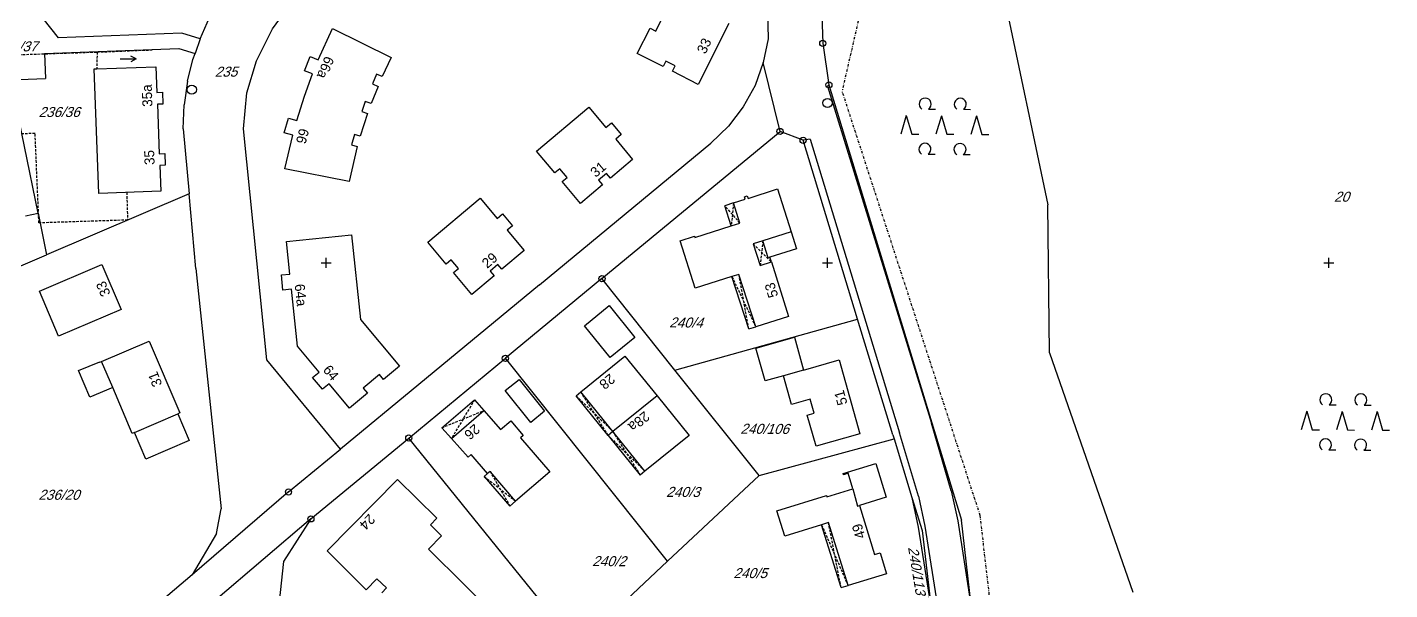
# Model space of a CAD drawing. Extents: x 4459737 to 4461180, y 5304018 to 5304640.
# Drawn here: x 4460840.4 to 4461112.1, y 5304234.8 to 5304347 of the extents above; entities that cross this region are included whole.
import ezdxf

# ---------------------------------------------------------------- set-up
doc = ezdxf.new("R2010")
doc.units = 0
doc.header["$MEASUREMENT"] = 0
doc.linetypes.add('DASHDOT', pattern=[1, 0.5, -0.25, 0, -0.25])
doc.linetypes.add('DASHED', pattern=[0.75, 0.5, -0.25])
for name, color, linetype in [('1', 7, 'CONTINUOUS'), ('10', 7, 'CONTINUOUS'), ('15', 7, 'CONTINUOUS'), ('3', 7, 'CONTINUOUS'), ('4', 7, 'CONTINUOUS'), ('5', 7, 'CONTINUOUS'), ('6', 7, 'CONTINUOUS'), ('7', 7, 'CONTINUOUS'), ('9', 7, 'CONTINUOUS')]:
    doc.layers.add(name, color=color, linetype=linetype)
doc.styles.add('txt', font='TXT', dxfattribs={"height": 0.2})

# ---------------------------------------------------------------- blocks, each defined once
blk = doc.blocks.new('3')
at = {"layer": '1', "color": 2, "linetype": 'CONTINUOUS'}
blk.add_circle((0, 0), 0.917, dxfattribs=at)
blk = doc.blocks.new('10')
at = {"layer": '1', "color": 2, "linetype": 'CONTINUOUS'}
blk.add_circle((0, 0), 0.61, dxfattribs=at)
blk = doc.blocks.new('400')
at = {"layer": '15', "color": 7, "linetype": 'CONTINUOUS'}
for p, q in [((-1, 0), (0, 0)), ((0, 0), (0, 1)), ((0, 0), (1, 0)), ((0, -1), (0, 0))]:
    blk.add_line(p, q, dxfattribs=at)
blk = doc.blocks.new('200')
at = {"layer": '9', "color": 3, "linetype": 'CONTINUOUS'}
for p, q in [((-2.586837, 3.149885), (-1.186839, 3.149885)), ((4.413153, 3.149885), (5.813151, 3.149885)), ((-6.99999, 1.849997), (-8.099988, -1.849997)), ((-6.99999, 1.849997), (-5.899991, -1.849997)), ((0, 1.849997), (-1.099998, -1.849997)), ((0, 1.849997), (1.099998, -1.849997)), ((6.99999, 1.849997), (5.899991, -1.849997)), ((6.99999, 1.849997), (8.099988, -1.849997)), ((-5.899991, -1.849997), (-4.499993, -1.849997)), ((1.099998, -1.849997), (2.499996, -1.849997)), ((8.099988, -1.849997), (9.499986, -1.849997)), ((-2.586837, -5.850101), (-1.186839, -5.850101)), ((4.413153, -5.850101), (5.813151, -5.850101))]:
    blk.add_line(p, q, dxfattribs=at)
for centre in [(-3.249995, 4.149994), (3.749994, 4.149994), (-3.249995, -4.849993), (3.749994, -4.849993)]:
    blk.add_arc(centre, 1.199998, 303.547812, 236.700279, dxfattribs=at)
blk = doc.blocks.new('63')
at = {"layer": '6', "color": 1, "linetype": 'CONTINUOUS'}
for p, q in [((-3.200006, 0), (-1.100002, 0)), ((0, 0), (-1.100002, 0.550001)), ((-1.100002, 0), (0, 0)), ((0, 0), (-1.100002, -0.550001))]:
    blk.add_line(p, q, dxfattribs=at)

msp = doc.modelspace()

# ---------------------------------------------------------------- linework, layer by layer
at = {"layer": '10', "color": 30, "linetype": 'CONTINUOUS'}
for p, q in [((4460999.98, 5304335.23), (4461000.27, 5304335.51)), ((4460999.98, 5304335.23), (4461020.76, 5304268)), ((4460996.55, 5304324.66), (4460995.14, 5304324.44)), ((4460996.55, 5304324.66), (4461014.36, 5304266.06)), ((4461024.68, 5304254.52), (4461020.76, 5304268)), ((4461018.17, 5304253.42), (4461014.36, 5304266.06)), ((4461018.17, 5304253.42), (4461019.44, 5304247.46)), ((4461024.68, 5304254.52), (4461025.96, 5304248.54)), ((4461019.44, 5304247.46), (4461022.1, 5304230.64)), ((4461025.96, 5304248.54), (4461028.67, 5304231.29))]:
    msp.add_line(p, q, dxfattribs=at)
at = {"layer": '3', "color": 7, "linetype": 'DASHDOT'}
for p, q in [((4461015.76, 5304390.04), (4461002.91, 5304334.29)), ((4461030.45, 5304249.6), (4461002.91, 5304334.29)), ((4461033.02, 5304227.21), (4461030.45, 5304249.6))]:
    msp.add_line(p, q, dxfattribs=at)
at = {"layer": '3', "color": 7, "linetype": 'CONTINUOUS'}
for p, q in [((4460987.56, 5304374.41), (4460988.15, 5304344.71)), ((4460998.05, 5304374.76), (4460999.05, 5304343.8)), ((4460836.12, 5304358.1), (4460846.55, 5304344.86)), ((4460889.3, 5304346.67), (4460896.67, 5304356.84)), ((4461034.25, 5304357.63), (4461043.93, 5304311.56)), ((4460874.9, 5304344.67), (4460876.78, 5304348.93)), ((4460871.23, 5304345.8), (4460846.55, 5304344.86)), ((4460874.9, 5304344.67), (4460871.23, 5304345.8)), ((4460886.13, 5304340.3), (4460889.3, 5304346.67)), ((4460843.85, 5304341.75), (4460870.62, 5304342.77)), ((4460870.62, 5304342.77), (4460873.88, 5304341.78)), ((4460874.9, 5304344.67), (4460873.88, 5304341.78)), ((4460988.15, 5304344.71), (4460987.2, 5304339.94)), ((4460999.05, 5304343.8), (4461000.27, 5304335.51)), ((4460843.85, 5304341.75), (4460844.04, 5304336.76)), ((4460872.35, 5304336.26), (4460873.45, 5304340.57)), ((4460873.45, 5304340.57), (4460873.88, 5304341.78)), ((4460884.19, 5304333.94), (4460886.13, 5304340.3)), ((4460987.2, 5304339.94), (4460985.54, 5304335.37)), ((4460990.53, 5304326.21), (4460987.2, 5304339.94)), ((4460837.15, 5304336.49), (4460844.04, 5304336.76)), ((4460842.57, 5304309.9), (4460837.15, 5304336.49)), ((4460872.35, 5304336.26), (4460871.67, 5304331.51)), ((4460985.54, 5304335.37), (4460983.21, 5304331.11)), ((4461000.27, 5304335.51), (4461026.74, 5304248.67)), ((4460871.48, 5304326.71), (4460871.67, 5304331.51)), ((4460883.53, 5304326.76), (4460884.19, 5304333.94)), ((4460983.21, 5304331.11), (4460980.26, 5304327.24)), ((4460871.48, 5304326.71), (4460872.66, 5304313.75)), ((4460888.16, 5304280.63), (4460883.53, 5304326.76)), ((4460955.02, 5304296.84), (4460990.53, 5304326.21)), ((4460980.26, 5304327.24), (4460976.76, 5304323.87)), ((4460995.14, 5304324.44), (4460990.53, 5304326.21)), ((4460942.55, 5304295.59), (4460976.76, 5304323.87)), ((4461005.96, 5304288.73), (4460995.14, 5304324.44)), ((4460872.66, 5304313.75), (4460844.26, 5304301.62)), ((4460874.02, 5304298.86), (4460872.66, 5304313.75)), ((4460840.02, 5304309.38), (4460842.57, 5304309.9)), ((4460842.57, 5304309.9), (4460844.26, 5304301.62)), ((4461044.25, 5304282.07), (4461043.93, 5304311.56)), ((4460822.53, 5304292.35), (4460844.26, 5304301.62)), ((4460874.02, 5304298.86), (4460879.1, 5304250.91)), ((4460955.02, 5304296.84), (4460935.75, 5304280.95)), ((4460969.58, 5304278.59), (4460955.02, 5304296.84)), ((4460942.55, 5304295.59), (4460918.48, 5304275.72)), ((4460969.58, 5304278.59), (4461005.96, 5304288.73)), ((4461013.02, 5304265.65), (4461005.96, 5304288.73)), ((4460902.86, 5304262.83), (4460888.16, 5304280.63)), ((4460916.49, 5304265.04), (4460935.75, 5304280.95)), ((4460968.09, 5304240.44), (4460935.75, 5304280.95)), ((4461044.25, 5304282.07), (4461060.88, 5304234.27)), ((4460986.35, 5304257.56), (4460969.58, 5304278.59)), ((4460918.48, 5304275.72), (4460902.86, 5304262.83)), ((4460896.97, 5304248.91), (4460916.49, 5304265.04)), ((4460950.07, 5304223.53), (4460916.49, 5304265.04)), ((4460986.35, 5304257.56), (4461013.26, 5304264.88)), ((4461013.02, 5304265.65), (4461013.26, 5304264.88)), ((4461013.26, 5304264.88), (4461016.82, 5304253.18)), ((4460892.5, 5304254.28), (4460902.86, 5304262.83)), ((4460986.35, 5304257.56), (4460968.09, 5304240.44)), ((4460892.5, 5304254.28), (4460873.3, 5304237.76)), ((4461016.82, 5304253.18), (4461018.06, 5304247.23)), ((4461016.82, 5304253.18), (4461018.87, 5304246.58)), ((4460878.12, 5304245.97), (4460879.1, 5304250.91)), ((4460896.97, 5304248.91), (4460877.94, 5304232.7)), ((4460896.97, 5304248.91), (4460891.52, 5304240.42)), ((4461018.06, 5304247.23), (4461020.76, 5304230.51)), ((4461029.17, 5304226.91), (4461026.74, 5304248.67)), ((4460878.12, 5304245.97), (4460873.3, 5304237.76)), ((4461018.87, 5304246.58), (4461020.76, 5304230.51)), ((4460891.52, 5304240.42), (4460890.42, 5304230.5)), ((4460968.09, 5304240.44), (4460960, 5304232.84)), ((4460873.3, 5304237.76), (4460847.36, 5304215.78))]:
    msp.add_line(p, q, dxfattribs=at)
at = {"layer": '5', "color": 1, "linetype": 'CONTINUOUS'}
for p, q in [((4460965.75, 5304346.23), (4460966.77, 5304348.25)), ((4460980.33, 5304347.77), (4460974.23, 5304335.61)), ((4460898.43, 5304340.51), (4460901.31, 5304346.75)), ((4460901.31, 5304346.75), (4460912.97, 5304340.96)), ((4460962.06, 5304341.74), (4460964.61, 5304346.81)), ((4460964.61, 5304346.81), (4460965.75, 5304346.23)), ((4460895.7, 5304338.33), (4460896.83, 5304341.15)), ((4460896.83, 5304341.15), (4460898.43, 5304340.51)), ((4460912.97, 5304340.96), (4460911.19, 5304337.17)), ((4460967.22, 5304339.14), (4460962.06, 5304341.74)), ((4460967.77, 5304340.25), (4460967.22, 5304339.14)), ((4460969.63, 5304339.31), (4460967.77, 5304340.25)), ((4460853.76, 5304338.68), (4460854.27, 5304338.73)), ((4460854.69, 5304313.84), (4460853.76, 5304338.68)), ((4460854.27, 5304338.73), (4460866.07, 5304339.11)), ((4460866.07, 5304339.11), (4460866.27, 5304333.98)), ((4460895.67, 5304333.23), (4460897.3, 5304337.7)), ((4460897.3, 5304337.7), (4460895.7, 5304338.33)), ((4460910.07, 5304337.64), (4460909.25, 5304335.68)), ((4460911.19, 5304337.17), (4460910.07, 5304337.64)), ((4460969.07, 5304338.21), (4460969.63, 5304339.31)), ((4460974.23, 5304335.61), (4460969.07, 5304338.21)), ((4460910.37, 5304335.21), (4460908.97, 5304331.79)), ((4460909.25, 5304335.68), (4460910.37, 5304335.21)), ((4460866.27, 5304333.98), (4460867.35, 5304334.02)), ((4460867.44, 5304331.68), (4460866.36, 5304331.64)), ((4460866.36, 5304331.64), (4460866.73, 5304321.77)), ((4460867.35, 5304334.02), (4460867.44, 5304331.68)), ((4460894.14, 5304328.39), (4460895.67, 5304333.23)), ((4460907.82, 5304332.2), (4460907.1, 5304330.18)), ((4460908.97, 5304331.79), (4460907.82, 5304332.2)), ((4460891.66, 5304325.94), (4460892.48, 5304328.87)), ((4460892.48, 5304328.87), (4460894.14, 5304328.39)), ((4460908.25, 5304329.77), (4460906.79, 5304325.27)), ((4460907.1, 5304330.18), (4460908.25, 5304329.77)), ((4460941.97, 5304322.3), (4460952.4, 5304331.05)), ((4460952.4, 5304331.05), (4460955.82, 5304327.01)), ((4460955.82, 5304327.01), (4460956.89, 5304327.91)), ((4460956.89, 5304327.91), (4460958.86, 5304325.58)), ((4460893.34, 5304325.45), (4460891.66, 5304325.94)), ((4460891.79, 5304318.73), (4460893.34, 5304325.45)), ((4460905.66, 5304325.6), (4460905.05, 5304323.52)), ((4460905.05, 5304323.52), (4460906.18, 5304323.19)), ((4460906.79, 5304325.27), (4460905.66, 5304325.6)), ((4460958.86, 5304325.58), (4460957.77, 5304324.67)), ((4460957.77, 5304324.67), (4460961.14, 5304320.62)), ((4460866.73, 5304321.77), (4460867.82, 5304321.81)), ((4460867.82, 5304321.81), (4460867.91, 5304319.47)), ((4460906.18, 5304323.19), (4460904.6, 5304316.24)), ((4460945.62, 5304317.95), (4460941.97, 5304322.3)), ((4460961.14, 5304320.62), (4460956.71, 5304316.9)), ((4460867.91, 5304319.47), (4460866.82, 5304319.43)), ((4460866.82, 5304319.43), (4460867.02, 5304314.28)), ((4460904.6, 5304316.24), (4460891.79, 5304318.73)), ((4460946.59, 5304318.77), (4460945.62, 5304317.95)), ((4460948.05, 5304317.02), (4460946.59, 5304318.77)), ((4460947.07, 5304316.2), (4460948.05, 5304317.02)), ((4460950.72, 5304311.85), (4460947.07, 5304316.2)), ((4460955.14, 5304315.57), (4460950.72, 5304311.85)), ((4460955.92, 5304317.83), (4460954.35, 5304316.51)), ((4460954.35, 5304316.51), (4460955.14, 5304315.57)), ((4460956.71, 5304316.9), (4460955.92, 5304317.83)), ((4460867.02, 5304314.28), (4460854.69, 5304313.84)), ((4460920.31, 5304304.1), (4460930.73, 5304312.87)), ((4460930.73, 5304312.87), (4460934.14, 5304308.83)), ((4460981.26, 5304311.94), (4460983.58, 5304312.68)), ((4460983.42, 5304313.15), (4460984, 5304313.34)), ((4460983.58, 5304312.68), (4460983.42, 5304313.15)), ((4460984, 5304313.34), (4460984.15, 5304312.86)), ((4460984.15, 5304312.86), (4460990.03, 5304314.74)), ((4460990.03, 5304314.74), (4460992.76, 5304306.19)), ((4460934.14, 5304308.83), (4460935.21, 5304309.74)), ((4460935.21, 5304309.74), (4460937.17, 5304307.41)), ((4460982.54, 5304307.92), (4460981.26, 5304311.94)), ((4460937.17, 5304307.41), (4460936.09, 5304306.49)), ((4460973.52, 5304305.05), (4460980.79, 5304307.36)), ((4460980.79, 5304307.36), (4460982.54, 5304307.92)), ((4460892.11, 5304304.26), (4460905.07, 5304305.61)), ((4460905.07, 5304305.61), (4460906.89, 5304288.68)), ((4460936.09, 5304306.49), (4460939.5, 5304302.45)), ((4460970.61, 5304304.39), (4460973.45, 5304305.29)), ((4460973.59, 5304294.97), (4460970.61, 5304304.39)), ((4460973.45, 5304305.29), (4460973.52, 5304305.05)), ((4460987.1, 5304304.4), (4460985.18, 5304303.79)), ((4460992.76, 5304306.19), (4460987.1, 5304304.4)), ((4460988.18, 5304301.01), (4460987.1, 5304304.4)), ((4460992.76, 5304306.19), (4460993.83, 5304302.81)), ((4460892.79, 5304297.76), (4460892.11, 5304304.26)), ((4460923.97, 5304299.76), (4460920.31, 5304304.1)), ((4460939.5, 5304302.45), (4460935.06, 5304298.74)), ((4460985.18, 5304303.79), (4460986.57, 5304299.47)), ((4460993.83, 5304302.81), (4460988.51, 5304301.12)), ((4460842.81, 5304294.35), (4460855.3, 5304299.68)), ((4460855.3, 5304299.68), (4460859.14, 5304290.71)), ((4460924.96, 5304300.58), (4460923.97, 5304299.76)), ((4460926.38, 5304298.89), (4460924.96, 5304300.58)), ((4460925.4, 5304298.05), (4460926.38, 5304298.89)), ((4460934.28, 5304299.67), (4460932.71, 5304298.35)), ((4460935.06, 5304298.74), (4460934.28, 5304299.67)), ((4460986.57, 5304299.47), (4460988.81, 5304300.17)), ((4460988.51, 5304301.12), (4460988.18, 5304301.01)), ((4460988.81, 5304300.17), (4460992.21, 5304289.29)), ((4460891.08, 5304297.58), (4460892.79, 5304297.76)), ((4460891.4, 5304294.55), (4460891.08, 5304297.58)), ((4460929.06, 5304293.71), (4460925.4, 5304298.05)), ((4460933.49, 5304297.42), (4460929.06, 5304293.71)), ((4460932.71, 5304298.35), (4460933.49, 5304297.42)), ((4460980.94, 5304297.25), (4460973.59, 5304294.97)), ((4460982.34, 5304297.68), (4460980.94, 5304297.25)), ((4460985.68, 5304287.25), (4460982.34, 5304297.68)), ((4460846.65, 5304285.36), (4460842.81, 5304294.35)), ((4460893.11, 5304294.73), (4460891.4, 5304294.55)), ((4460894.31, 5304283.34), (4460893.11, 5304294.73)), ((4460859.14, 5304290.71), (4460846.65, 5304285.36)), ((4460951.53, 5304287.45), (4460956.46, 5304291.46)), ((4460956.46, 5304291.46), (4460961.58, 5304285.13)), ((4460906.89, 5304288.68), (4460914.65, 5304279.38)), ((4460992.21, 5304289.29), (4460985.68, 5304287.25)), ((4460956.66, 5304281.14), (4460951.53, 5304287.45)), ((4460855.22, 5304280.3), (4460864.73, 5304284.37)), ((4460864.73, 5304284.37), (4460870.86, 5304270.04)), ((4460898.64, 5304278.2), (4460894.31, 5304283.34)), ((4460961.58, 5304285.13), (4460956.66, 5304281.14)), ((4460985.7, 5304282.98), (4460993.4, 5304285.15)), ((4460987.58, 5304276.44), (4460985.7, 5304282.98)), ((4460993.4, 5304285.15), (4460995.24, 5304278.6)), ((4460850.61, 5304278.49), (4460854.85, 5304280.26)), ((4460854.85, 5304280.26), (4460854.9, 5304280.15)), ((4460854.9, 5304280.15), (4460855.22, 5304280.3)), ((4460857.44, 5304275.11), (4460855.22, 5304280.3)), ((4460950.81, 5304274.24), (4460959.61, 5304281.35)), ((4460959.61, 5304281.35), (4460966, 5304273.45)), ((4460995.24, 5304278.6), (4461002.31, 5304280.61)), ((4461002.31, 5304280.61), (4461006.43, 5304265.87)), ((4460852.85, 5304273.18), (4460850.61, 5304278.49)), ((4460897.32, 5304277.09), (4460898.64, 5304278.2)), ((4460899.28, 5304274.76), (4460897.32, 5304277.09)), ((4460910.64, 5304277.7), (4460907.41, 5304275)), ((4460911.46, 5304276.71), (4460910.64, 5304277.7)), ((4460914.65, 5304279.38), (4460911.46, 5304276.71)), ((4460991.21, 5304277.48), (4460987.58, 5304276.44)), ((4460995.24, 5304278.6), (4460991.21, 5304277.48)), ((4460992.82, 5304271.75), (4460991.21, 5304277.48)), ((4460857.44, 5304275.11), (4460852.85, 5304273.18)), ((4460861.35, 5304265.97), (4460857.44, 5304275.11)), ((4460900.6, 5304275.87), (4460899.28, 5304274.76)), ((4460904.68, 5304271.02), (4460900.6, 5304275.87)), ((4460907.41, 5304275), (4460908.25, 5304274)), ((4460935.71, 5304274.52), (4460938.49, 5304276.74)), ((4460940.8, 5304268.15), (4460935.71, 5304274.52)), ((4460938.49, 5304276.74), (4460943.58, 5304270.37)), ((4460908.25, 5304274), (4460904.68, 5304271.02)), ((4460957.2, 5304266.34), (4460950.81, 5304274.24)), ((4460966, 5304273.45), (4460957.2, 5304266.34)), ((4460966, 5304273.45), (4460972.39, 5304265.54)), ((4460996.54, 5304272.8), (4460992.82, 5304271.75)), ((4460997.32, 5304270.01), (4460996.54, 5304272.8)), ((4460861.79, 5304266.16), (4460870.41, 5304269.85)), ((4460870.86, 5304270.04), (4460870.41, 5304269.85)), ((4460870.41, 5304269.85), (4460872.7, 5304264.52)), ((4460931.49, 5304270.52), (4460934.79, 5304266.73)), ((4460943.58, 5304270.37), (4460940.8, 5304268.15)), ((4460995.97, 5304269.63), (4460997.32, 5304270.01)), ((4460997.72, 5304263.42), (4460995.97, 5304269.63)), ((4460934.79, 5304266.73), (4460936.81, 5304268.49)), ((4460936.81, 5304268.49), (4460939.33, 5304265.56)), ((4460963.6, 5304258.44), (4460957.2, 5304266.34)), ((4460861.79, 5304266.16), (4460861.35, 5304265.97)), ((4460864.08, 5304260.82), (4460861.79, 5304266.16)), ((4460872.7, 5304264.52), (4460864.08, 5304260.82)), ((4460928.32, 5304261.19), (4460924.99, 5304264.93)), ((4460939.33, 5304265.56), (4460938.76, 5304265.07)), ((4460938.76, 5304265.07), (4460944.59, 5304258.28)), ((4460972.39, 5304265.54), (4460963.6, 5304258.44)), ((4461006.43, 5304265.87), (4460997.72, 5304263.42)), ((4460928.92, 5304261.72), (4460928.32, 5304261.19)), ((4460932.18, 5304257.93), (4460928.92, 5304261.72)), ((4460932.71, 5304258.38), (4460932.18, 5304257.93)), ((4460937.8, 5304252.45), (4460932.71, 5304258.38)), ((4460944.59, 5304258.28), (4460937.8, 5304252.45)), ((4461003.09, 5304257.93), (4461009.61, 5304259.95)), ((4461009.61, 5304259.95), (4461011.7, 5304253.23)), ((4460900.19, 5304242.56), (4460914.25, 5304256.77)), ((4460914.25, 5304256.77), (4460922.07, 5304249.03)), ((4461003.16, 5304257.7), (4461003.09, 5304257.93)), ((4461004.11, 5304258), (4461003.16, 5304257.7)), ((4461005.07, 5304254.91), (4461004.11, 5304258)), ((4460989.9, 5304250.53), (4460999.79, 5304253.59)), ((4460999.79, 5304253.59), (4460999.88, 5304253.3)), ((4460999.88, 5304253.3), (4461005.07, 5304254.91)), ((4461005.07, 5304254.91), (4461005.96, 5304251.44)), ((4461011.7, 5304253.23), (4461006.35, 5304251.56)), ((4460991.48, 5304245.46), (4460989.9, 5304250.53)), ((4461005.96, 5304251.44), (4461006.35, 5304251.56)), ((4461006.35, 5304251.56), (4461009.39, 5304241.78)), ((4460922.07, 5304249.03), (4460920.79, 5304247.74)), ((4460920.79, 5304247.74), (4460923.02, 5304245.54)), ((4460998.81, 5304247.73), (4460991.48, 5304245.46)), ((4461000.2, 5304248.16), (4460998.81, 5304247.73)), ((4461004.1, 5304235.63), (4461000.2, 5304248.16)), ((4460923.02, 5304245.54), (4460920.4, 5304242.88)), ((4460908.02, 5304234.78), (4460900.19, 5304242.56)), ((4460920.4, 5304242.88), (4460939.69, 5304223.82)), ((4461009.39, 5304241.78), (4461010.49, 5304242.12)), ((4461010.49, 5304242.12), (4461011.74, 5304237.93)), ((4460910.11, 5304236.97), (4460908.02, 5304234.78)), ((4460912.03, 5304235.13), (4460910.11, 5304236.97)), ((4461011.74, 5304237.93), (4461004.1, 5304235.63)), ((4460911.09, 5304234.14), (4460912.03, 5304235.13))]:
    msp.add_line(p, q, dxfattribs=at)
at = {"layer": '6', "color": 1, "linetype": 'DASHED'}
for p, q in [((4460854.33, 5304342.05), (4460865.59, 5304342.5)), ((4460836.48, 5304341.47), (4460854.33, 5304342.05)), ((4460854.33, 5304342.05), (4460854.27, 5304338.73)), ((4460841.96, 5304325.82), (4460837.02, 5304325.63)), ((4460842.73, 5304307.96), (4460841.96, 5304325.82)), ((4460860.23, 5304314.04), (4460860.42, 5304308.53)), ((4460982.54, 5304307.92), (4460979.51, 5304311.38)), ((4460981.26, 5304311.94), (4460980.79, 5304307.36)), ((4460860.42, 5304308.53), (4460842.73, 5304307.96)), ((4460987.1, 5304304.4), (4460986.57, 5304299.47)), ((4460985.18, 5304303.79), (4460988.81, 5304300.17)), ((4460980.94, 5304297.25), (4460985.68, 5304287.25)), ((4460984.28, 5304286.81), (4460982.34, 5304297.68)), ((4460929.61, 5304272.68), (4460924.99, 5304264.93)), ((4460957.2, 5304266.34), (4460949.86, 5304273.47)), ((4460956.24, 5304265.56), (4460950.81, 5304274.24)), ((4460923.06, 5304267.1), (4460931.49, 5304270.52)), ((4460957.2, 5304266.34), (4460962.63, 5304257.65)), ((4460956.24, 5304265.56), (4460963.6, 5304258.44)), ((4460932.71, 5304258.38), (4460936.65, 5304251.47)), ((4460931.54, 5304257.37), (4460937.8, 5304252.45)), ((4460998.81, 5304247.73), (4461004.1, 5304235.63)), ((4461002.7, 5304235.2), (4461000.2, 5304248.16))]:
    msp.add_line(p, q, dxfattribs=at)
at = {"layer": '6', "color": 1, "linetype": 'CONTINUOUS'}
for p, q in [((4460981.26, 5304311.94), (4460979.51, 5304311.38)), ((4460980.79, 5304307.36), (4460979.51, 5304311.38)), ((4460988.81, 5304300.17), (4460988.51, 5304301.12)), ((4460984.28, 5304286.81), (4460980.94, 5304297.25)), ((4460984.28, 5304286.81), (4460985.68, 5304287.25)), ((4460923.06, 5304267.1), (4460929.61, 5304272.68)), ((4460929.61, 5304272.68), (4460931.49, 5304270.52)), ((4460949.86, 5304273.47), (4460950.81, 5304274.24)), ((4460956.24, 5304265.56), (4460949.86, 5304273.47)), ((4460924.99, 5304264.93), (4460931.49, 5304270.52)), ((4460923.06, 5304267.1), (4460924.99, 5304264.93)), ((4460957.2, 5304266.34), (4460956.24, 5304265.56)), ((4460956.24, 5304265.56), (4460962.63, 5304257.65)), ((4460963.6, 5304258.44), (4460962.63, 5304257.65)), ((4460932.18, 5304257.93), (4460931.54, 5304257.37)), ((4460931.54, 5304257.37), (4460936.65, 5304251.47)), ((4460937.8, 5304252.45), (4460936.65, 5304251.47)), ((4461002.7, 5304235.2), (4460998.81, 5304247.73)), ((4461002.7, 5304235.2), (4461004.1, 5304235.63))]:
    msp.add_line(p, q, dxfattribs=at)

# ---------------------------------------------------------------- block references
at = {"layer": '1', "color": 2, "linetype": 'CONTINUOUS'}
for name, p in [('10', (4460999.05, 5304343.8)), ('3', (4460873.21, 5304334.56)), ('10', (4461000.27, 5304335.51)), ('3', (4460999.99, 5304331.9)), ('10', (4460990.53, 5304326.21)), ('10', (4460995.14, 5304324.44)), ('10', (4460955.02, 5304296.84)), ('10', (4460935.75, 5304280.95)), ('10', (4460916.49, 5304265.04)), ('10', (4460892.5, 5304254.28)), ('10', (4460896.97, 5304248.91))]:
    msp.add_blockref(name, p, dxfattribs=at)
at = {"layer": '15', "color": 7, "linetype": 'CONTINUOUS'}
for p in [(4460900, 5304300), (4461000, 5304300), (4461100, 5304300)]:
    msp.add_blockref('400', p, dxfattribs=at)
at = {"layer": '6', "color": 1, "linetype": 'CONTINUOUS'}
msp.add_blockref('63', (4460862.15, 5304340.68), dxfattribs=at)
at = {"layer": '9', "color": 3, "linetype": 'CONTINUOUS', "xscale": 1.000001, "yscale": 1.000001, "rotation": 359.682234}
for p in [(4461022.7, 5304327.5), (4461102.6, 5304268.5)]:
    msp.add_blockref('200', p, dxfattribs=at)

# ---------------------------------------------------------------- texts
at = {"layer": '4', "color": 2, "linetype": 'CONTINUOUS', "style": 'txt', "oblique": 20}
for s, p in [('236/37', (4460834.21, 5304342.18)), ('235', (4460877.78, 5304337.13)), ('236/36', (4460842.65, 5304329.09)), ('236/20', (4460842.6, 5304252.71)), ('240/5', (4460981.21, 5304237.09))]:
    msp.add_text(s, height=2, dxfattribs=at).set_placement(p)
for s, rotation, p in [('20', 359.6823, (4461101, 5304312.2)), ('240/4', 359.7012, (4460968.4, 5304287.1)), ('240/106', 359.7012, (4460982.6, 5304265.9)), ('240/3', 359.7012, (4460967.8, 5304253.3)), ('240/113', 279.3708, (4461016.05, 5304243.22)), ('240/2', 359.7021, (4460953.04, 5304239.49))]:
    msp.add_text(s, height=2, rotation=rotation, dxfattribs=at).set_placement(p)
at = {"layer": '7', "color": 1, "linetype": 'CONTINUOUS', "style": 'txt'}
for s, rotation, p in [('33', 64.7991, (4460975.66, 5304341.53)), ('66a', 247.3569, (4460899.83, 5304341.4)), ('35a', 92.2023, (4460865.38, 5304331.17)), ('66', 255.0195, (4460894.72, 5304326.97)), ('35', 92.2023, (4460865.81, 5304319.56)), ('31', 40.0563, (4460953.76, 5304316.93)), ('29', 40.0563, (4460932.12, 5304298.77)), ('33', 113.175, (4460857.05, 5304293.81)), ('64a', 276.003, (4460893.72, 5304295.68)), ('53', 107.3538, (4460990.2, 5304293.4)), ('31', 111.3642, (4460867.36, 5304275.73)), ('64', 310.0887, (4460899.25, 5304278.56)), ('28', 218.9367, (4460956.6, 5304278)), ('51', 105.6159, (4461004, 5304271.9)), ('28a', 218.9367, (4460963.5, 5304270.5)), ('26', 220.6962, (4460929.61, 5304267.98)), ('24', 225.3042, (4460908.57, 5304250.03)), ('49', 107.2503, (4461007.6, 5304245.3))]:
    msp.add_text(s, height=2, rotation=rotation, dxfattribs=at).set_placement(p)

doc.saveas('drawing.dxf')
